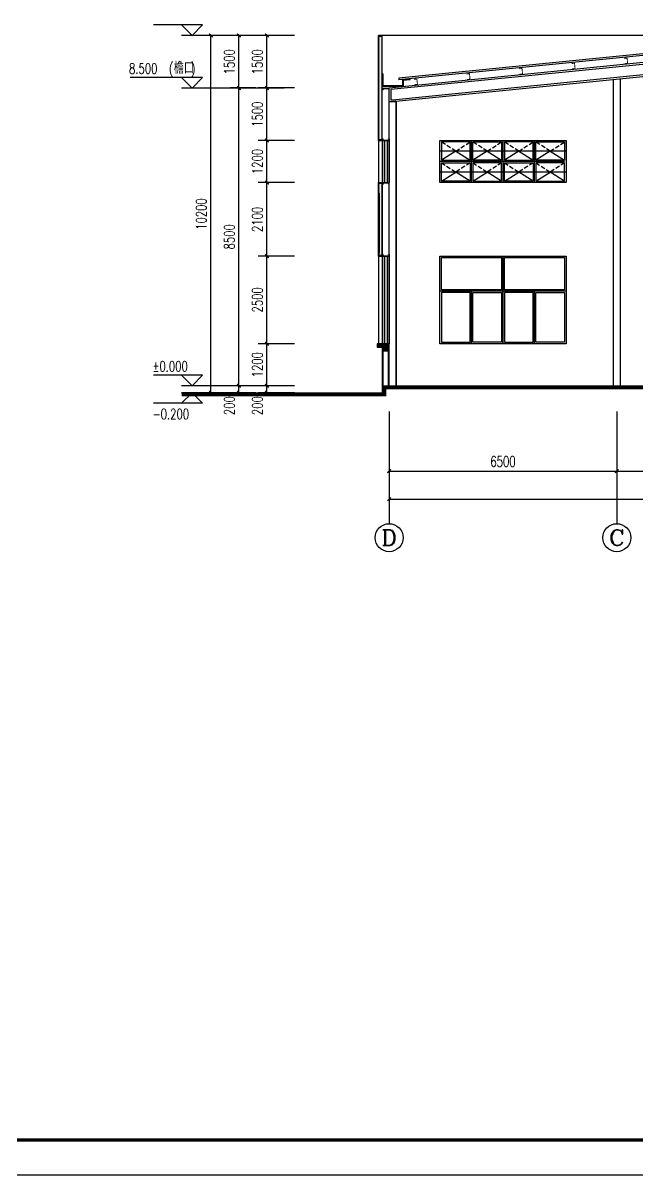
# Model space of a CAD drawing. Extents: x 4414382 to 4540065, y -615151 to -235742.
# Drawn here: x 4488417 to 4505945, y -611598 to -578710 of the extents above; entities that cross this region are included whole.
import ezdxf
from ezdxf.enums import TextEntityAlignment as Align

# ---------------------------------------------------------------- set-up
doc = ezdxf.new("R2010")
doc.units = 0
doc.header["$LTSCALE"] = 1000
doc.header["$MEASUREMENT"] = 0
doc.linetypes.add('DASH', pattern=[0.35, 0.25, -0.1])
doc.layers.get('0').update_dxf_attribs({"linetype": 'CONTINUOUS'})
doc.layers.get('Defpoints').update_dxf_attribs({"linetype": 'CONTINUOUS'})
doc.layers.add('_0', color=7, linetype='CONTINUOUS', lineweight=25)
for name, color, linetype in [('AXIS', 3, 'CONTINUOUS'), ('AXIS_TEXT', 7, 'CONTINUOUS'), ('DIM_ELEV', 3, 'CONTINUOUS'), ('PUB_DIM', 3, 'CONTINUOUS'), ('PUB_HATCH', 8, 'CONTINUOUS'), ('PUB_TEXT', 7, 'CONTINUOUS'), ('PUB_TITLE', 4, 'CONTINUOUS'), ('PUB_WALL', 9, 'CONTINUOUS'), ('STAIR', 5, 'CONTINUOUS'), ('WALL', 2, 'CONTINUOUS'), ('WINDOW', 4, 'CONTINUOUS'), ('剖面', 233, 'CONTINUOUS'), ('建筑外轮廓', 11, 'CONTINUOUS')]:
    doc.layers.add(name, color=color, linetype=linetype)
doc.styles.add('_TCH_AXIS', font='COMPLEX', dxfattribs={"bigfont": 'GBCBIG'})
doc.styles.add('_TCH_DIM', font='SIMPLEX', dxfattribs={"bigfont": 'GBCBIG'})
doc.styles.add('_TCH_DIM_T3', font='SIMPLEX', dxfattribs={"width": 0.705882, "bigfont": 'GBCBIG'})
doc.styles.add('COMPLEX', font='COMPLEX')
doc.dimstyles.new('_TCH_ARCH&&100', dxfattribs={"dimtxt": 297.5, "dimasz": 100, "dimexe": 250, "dimexo": 300, "dimgap": 126.25, "dimtad": 1, "dimdec": 0, "dimzin": 0, "dimdsep": 46, "dimtxsty": '_TCH_DIM_T3', "dimblk": 'ARCHTICK', "dimcen": 0.09, "dimclrt": 7, "dimazin": 2, "dimtfac": 1, "dimtdec": 0, "dimtix": 1, "dimtmove": 2, "dimatfit": 3, "dimfxl": 0, "dimtolj": 1, "dimtzin": 0, "dimarcsym": 0})

# ---------------------------------------------------------------- blocks, each defined once
blk = doc.blocks.new('_ArchTick')
at = {"color": 0, "linetype": 'ByBlock', "const_width": 0.4}
blk.add_lwpolyline([(-0.5, -0.5), (0.5, 0.5)], dxfattribs=at)
blk = doc.blocks.new('*D243')
at = {"layer": 'AXIS', "color": 0, "lineweight": -2}
for p, q in [((4505370, -590104), (4505370, -591754)), ((4512370, -590104), (4512370, -591754)), ((4505370, -591504), (4512370, -591504))]:
    blk.add_line(p, q, dxfattribs=at)
at = {"layer": 'Defpoints', "color": 0}
for p in [(4505370, -589804), (4512370, -589804), (4512370, -591504)]:
    blk.add_point(p, dxfattribs=at)
at = {"layer": 'AXIS', "color": 0, "lineweight": -2, "xscale": 100, "yscale": 100, "zscale": 100, "rotation": 180}
blk.add_blockref('_ArchTick', (4505370, -591504), dxfattribs=at)
at = {"layer": 'AXIS', "color": 0, "lineweight": -2, "xscale": 100, "yscale": 100, "zscale": 100}
blk.add_blockref('_ArchTick', (4512370, -591504), dxfattribs=at)
at = {"layer": 'AXIS', "color": 7, "insert": (4508870, -591229), "char_height": 297.5, "attachment_point": 5, "style": '_TCH_DIM_T3'}
blk.add_mtext('\\A1;7000', dxfattribs=at)
blk = doc.blocks.new('*D244')
at = {"layer": 'AXIS', "color": 0, "lineweight": -2}
for p, q in [((4498870, -590104), (4498870, -591754)), ((4505370, -590104), (4505370, -591754)), ((4498870, -591504), (4505370, -591504))]:
    blk.add_line(p, q, dxfattribs=at)
at = {"layer": 'Defpoints', "color": 0}
for p in [(4498870, -589804), (4505370, -589804), (4505370, -591504)]:
    blk.add_point(p, dxfattribs=at)
at = {"layer": 'AXIS', "color": 0, "lineweight": -2, "xscale": 100, "yscale": 100, "zscale": 100, "rotation": 180}
blk.add_blockref('_ArchTick', (4498870, -591504), dxfattribs=at)
at = {"layer": 'AXIS', "color": 0, "lineweight": -2, "xscale": 100, "yscale": 100, "zscale": 100}
blk.add_blockref('_ArchTick', (4505370, -591504), dxfattribs=at)
at = {"layer": 'AXIS', "color": 7, "insert": (4502120, -591229), "char_height": 297.5, "attachment_point": 5, "style": '_TCH_DIM_T3'}
blk.add_mtext('\\A1;6500', dxfattribs=at)
blk = doc.blocks.new('*D245')
at = {"layer": 'AXIS', "color": 0, "lineweight": -2}
for p, q in [((4498870, -590104), (4498870, -592554)), ((4518870, -590104), (4518870, -592554)), ((4498870, -592304), (4518870, -592304))]:
    blk.add_line(p, q, dxfattribs=at)
at = {"layer": 'Defpoints', "color": 0}
for p in [(4498870, -589804), (4518870, -589804), (4518870, -592304)]:
    blk.add_point(p, dxfattribs=at)
at = {"layer": 'AXIS', "color": 0, "lineweight": -2, "xscale": 100, "yscale": 100, "zscale": 100, "rotation": 180}
blk.add_blockref('_ArchTick', (4498870, -592304), dxfattribs=at)
at = {"layer": 'AXIS', "color": 0, "lineweight": -2, "xscale": 100, "yscale": 100, "zscale": 100}
blk.add_blockref('_ArchTick', (4518870, -592304), dxfattribs=at)
at = {"layer": 'AXIS', "color": 7, "insert": (4508870, -592029), "char_height": 297.5, "attachment_point": 5, "style": '_TCH_DIM_T3'}
blk.add_mtext('\\A1;20000', dxfattribs=at)
blk = doc.blocks.new('_AXISO')
blk.add_circle((0, 0), 0.5)
at = {"layer": 'AXIS_TEXT', "style": 'COMPLEX', "width": 1.041667}
blk.add_attdef('A', text='', height=0.56, dxfattribs=at).set_placement((-0.25, -0.28), (0.25, -0.28), align=Align.FIT)
blk = doc.blocks.new('*D246')
at = {"layer": 'Defpoints', "color": 0}
for p in [(4495381, -579065), (4496468, -579065), (4496468, -580565)]:
    blk.add_point(p, dxfattribs=at)
at = {"layer": 'PUB_DIM', "color": 0, "lineweight": -2}
for p, q in [((4496168, -579065), (4495131, -579065)), ((4495381, -580565), (4495381, -579065)), ((4496168, -580565), (4495131, -580565))]:
    blk.add_line(p, q, dxfattribs=at)
at = {"layer": 'PUB_DIM', "color": 0, "lineweight": -2, "xscale": 100, "yscale": 100, "zscale": 100}
for p, rotation in [((4495381, -579065), 90), ((4495381, -580565), 270)]:
    blk.add_blockref('_ArchTick', p, dxfattribs=dict(at, rotation=rotation))
at = {"layer": 'PUB_DIM', "color": 7, "insert": (4495106, -579815), "char_height": 297.5, "attachment_point": 5, "rotation": 90, "style": '_TCH_DIM_T3'}
blk.add_mtext('\\A1;1500', dxfattribs=at)
blk = doc.blocks.new('*D247')
at = {"layer": 'Defpoints', "color": 0}
for p in [(4495381, -580565), (4496468, -580565), (4496468, -582065)]:
    blk.add_point(p, dxfattribs=at)
at = {"layer": 'PUB_DIM', "color": 0, "lineweight": -2}
for p, q in [((4496168, -580565), (4495131, -580565)), ((4495381, -582065), (4495381, -580565)), ((4496168, -582065), (4495131, -582065))]:
    blk.add_line(p, q, dxfattribs=at)
at = {"layer": 'PUB_DIM', "color": 0, "lineweight": -2, "xscale": 100, "yscale": 100, "zscale": 100}
for p, rotation in [((4495381, -580565), 90), ((4495381, -582065), 270)]:
    blk.add_blockref('_ArchTick', p, dxfattribs=dict(at, rotation=rotation))
at = {"layer": 'PUB_DIM', "color": 7, "insert": (4495106, -581315), "char_height": 297.5, "attachment_point": 5, "rotation": 90, "style": '_TCH_DIM_T3'}
blk.add_mtext('\\A1;1500', dxfattribs=at)
blk = doc.blocks.new('*D248')
at = {"layer": 'Defpoints', "color": 0}
for p in [(4495381, -582065), (4496468, -582065), (4496468, -583265)]:
    blk.add_point(p, dxfattribs=at)
at = {"layer": 'PUB_DIM', "color": 0, "lineweight": -2}
for p, q in [((4496168, -582065), (4495131, -582065)), ((4495381, -583265), (4495381, -582065)), ((4496168, -583265), (4495131, -583265))]:
    blk.add_line(p, q, dxfattribs=at)
at = {"layer": 'PUB_DIM', "color": 0, "lineweight": -2, "xscale": 100, "yscale": 100, "zscale": 100}
for p, rotation in [((4495381, -582065), 90), ((4495381, -583265), 270)]:
    blk.add_blockref('_ArchTick', p, dxfattribs=dict(at, rotation=rotation))
at = {"layer": 'PUB_DIM', "color": 7, "insert": (4495106, -582665), "char_height": 297.5, "attachment_point": 5, "rotation": 90, "style": '_TCH_DIM_T3'}
blk.add_mtext('\\A1;1200', dxfattribs=at)
blk = doc.blocks.new('*D249')
at = {"layer": 'Defpoints', "color": 0}
for p in [(4495381, -583265), (4496468, -583265), (4496468, -585365)]:
    blk.add_point(p, dxfattribs=at)
at = {"layer": 'PUB_DIM', "color": 0, "lineweight": -2}
for p, q in [((4496168, -583265), (4495131, -583265)), ((4495381, -585365), (4495381, -583265)), ((4496168, -585365), (4495131, -585365))]:
    blk.add_line(p, q, dxfattribs=at)
at = {"layer": 'PUB_DIM', "color": 0, "lineweight": -2, "xscale": 100, "yscale": 100, "zscale": 100}
for p, rotation in [((4495381, -583265), 90), ((4495381, -585365), 270)]:
    blk.add_blockref('_ArchTick', p, dxfattribs=dict(at, rotation=rotation))
at = {"layer": 'PUB_DIM', "color": 7, "insert": (4495106, -584315), "char_height": 297.5, "attachment_point": 5, "rotation": 90, "style": '_TCH_DIM_T3'}
blk.add_mtext('\\A1;2100', dxfattribs=at)
blk = doc.blocks.new('*D250')
at = {"layer": 'Defpoints', "color": 0}
for p in [(4495381, -585365), (4496468, -585365), (4496468, -587865)]:
    blk.add_point(p, dxfattribs=at)
at = {"layer": 'PUB_DIM', "color": 0, "lineweight": -2}
for p, q in [((4496168, -585365), (4495131, -585365)), ((4495381, -587865), (4495381, -585365)), ((4496168, -587865), (4495131, -587865))]:
    blk.add_line(p, q, dxfattribs=at)
at = {"layer": 'PUB_DIM', "color": 0, "lineweight": -2, "xscale": 100, "yscale": 100, "zscale": 100}
for p, rotation in [((4495381, -585365), 90), ((4495381, -587865), 270)]:
    blk.add_blockref('_ArchTick', p, dxfattribs=dict(at, rotation=rotation))
at = {"layer": 'PUB_DIM', "color": 7, "insert": (4495106, -586615), "char_height": 297.5, "attachment_point": 5, "rotation": 90, "style": '_TCH_DIM_T3'}
blk.add_mtext('\\A1;2500', dxfattribs=at)
blk = doc.blocks.new('*D251')
at = {"layer": 'Defpoints', "color": 0}
for p in [(4495381, -587865), (4496468, -587865), (4496468, -589065)]:
    blk.add_point(p, dxfattribs=at)
at = {"layer": 'PUB_DIM', "color": 0, "lineweight": -2}
for p, q in [((4496168, -587865), (4495131, -587865)), ((4495381, -589065), (4495381, -587865)), ((4496168, -589065), (4495131, -589065))]:
    blk.add_line(p, q, dxfattribs=at)
at = {"layer": 'PUB_DIM', "color": 0, "lineweight": -2, "xscale": 100, "yscale": 100, "zscale": 100}
for p, rotation in [((4495381, -587865), 90), ((4495381, -589065), 270)]:
    blk.add_blockref('_ArchTick', p, dxfattribs=dict(at, rotation=rotation))
at = {"layer": 'PUB_DIM', "color": 7, "insert": (4495106, -588465), "char_height": 297.5, "attachment_point": 5, "rotation": 90, "style": '_TCH_DIM_T3'}
blk.add_mtext('\\A1;1200', dxfattribs=at)
blk = doc.blocks.new('*D252')
at = {"layer": 'Defpoints', "color": 0}
for p in [(4495381, -589065), (4496468, -589065), (4496468, -589265)]:
    blk.add_point(p, dxfattribs=at)
at = {"layer": 'PUB_DIM', "color": 0, "lineweight": -2}
for p, q in [((4495381, -589065), (4495381, -588965)), ((4496168, -589065), (4495131, -589065)), ((4496168, -589265), (4495131, -589265)), ((4495381, -589265), (4495381, -589065)), ((4495381, -589265), (4495381, -589365))]:
    blk.add_line(p, q, dxfattribs=at)
at = {"layer": 'PUB_DIM', "color": 0, "lineweight": -2, "xscale": 100, "yscale": 100, "zscale": 100}
for p, rotation in [((4495381, -589065), 270), ((4495381, -589265), 90)]:
    blk.add_blockref('_ArchTick', p, dxfattribs=dict(at, rotation=rotation))
at = {"layer": 'PUB_DIM', "color": 7, "insert": (4495106, -589635), "char_height": 297.5, "attachment_point": 5, "rotation": 90, "style": '_TCH_DIM_T3'}
blk.add_mtext('\\A1;200', dxfattribs=at)
blk = doc.blocks.new('*D253')
at = {"layer": 'Defpoints', "color": 0}
for p in [(4493781, -579065), (4495368, -579065), (4495368, -589265)]:
    blk.add_point(p, dxfattribs=at)
at = {"layer": 'PUB_DIM', "color": 0, "lineweight": -2}
for p, q in [((4495068, -579065), (4493531, -579065)), ((4493781, -589265), (4493781, -579065)), ((4495068, -589265), (4493531, -589265))]:
    blk.add_line(p, q, dxfattribs=at)
at = {"layer": 'PUB_DIM', "color": 0, "lineweight": -2, "xscale": 100, "yscale": 100, "zscale": 100}
for p, rotation in [((4493781, -579065), 90), ((4493781, -589265), 270)]:
    blk.add_blockref('_ArchTick', p, dxfattribs=dict(at, rotation=rotation))
at = {"layer": 'PUB_DIM', "color": 7, "insert": (4493506, -584165), "char_height": 297.5, "attachment_point": 5, "rotation": 90, "style": '_TCH_DIM_T3'}
blk.add_mtext('\\A1;10200', dxfattribs=at)
blk = doc.blocks.new('*D254')
at = {"layer": 'Defpoints', "color": 0}
for p in [(4494581, -579065), (4495368, -579065), (4495368, -580565)]:
    blk.add_point(p, dxfattribs=at)
at = {"layer": 'PUB_DIM', "color": 0, "lineweight": -2}
for p, q in [((4495068, -579065), (4494331, -579065)), ((4494581, -580565), (4494581, -579065)), ((4495068, -580565), (4494331, -580565))]:
    blk.add_line(p, q, dxfattribs=at)
at = {"layer": 'PUB_DIM', "color": 0, "lineweight": -2, "xscale": 100, "yscale": 100, "zscale": 100}
for p, rotation in [((4494581, -579065), 90), ((4494581, -580565), 270)]:
    blk.add_blockref('_ArchTick', p, dxfattribs=dict(at, rotation=rotation))
at = {"layer": 'PUB_DIM', "color": 7, "insert": (4494306, -579815), "char_height": 297.5, "attachment_point": 5, "rotation": 90, "style": '_TCH_DIM_T3'}
blk.add_mtext('\\A1;1500', dxfattribs=at)
blk = doc.blocks.new('*D255')
at = {"layer": 'Defpoints', "color": 0}
for p in [(4494581, -580565), (4495368, -580565), (4495368, -589065)]:
    blk.add_point(p, dxfattribs=at)
at = {"layer": 'PUB_DIM', "color": 0, "lineweight": -2}
for p, q in [((4495068, -580565), (4494331, -580565)), ((4494581, -589065), (4494581, -580565)), ((4495068, -589065), (4494331, -589065))]:
    blk.add_line(p, q, dxfattribs=at)
at = {"layer": 'PUB_DIM', "color": 0, "lineweight": -2, "xscale": 100, "yscale": 100, "zscale": 100}
for p, rotation in [((4494581, -580565), 90), ((4494581, -589065), 270)]:
    blk.add_blockref('_ArchTick', p, dxfattribs=dict(at, rotation=rotation))
at = {"layer": 'PUB_DIM', "color": 7, "insert": (4494306, -584815), "char_height": 297.5, "attachment_point": 5, "rotation": 90, "style": '_TCH_DIM_T3'}
blk.add_mtext('\\A1;8500', dxfattribs=at)
blk = doc.blocks.new('*D256')
at = {"layer": 'Defpoints', "color": 0}
for p in [(4494581, -589065), (4495368, -589065), (4495368, -589265)]:
    blk.add_point(p, dxfattribs=at)
at = {"layer": 'PUB_DIM', "color": 0, "lineweight": -2}
for p, q in [((4494581, -589065), (4494581, -588965)), ((4495068, -589065), (4494331, -589065)), ((4495068, -589265), (4494331, -589265)), ((4494581, -589265), (4494581, -589065)), ((4494581, -589265), (4494581, -589365))]:
    blk.add_line(p, q, dxfattribs=at)
at = {"layer": 'PUB_DIM', "color": 0, "lineweight": -2, "xscale": 100, "yscale": 100, "zscale": 100}
for p, rotation in [((4494581, -589065), 270), ((4494581, -589265), 90)]:
    blk.add_blockref('_ArchTick', p, dxfattribs=dict(at, rotation=rotation))
at = {"layer": 'PUB_DIM', "color": 7, "insert": (4494306, -589635), "char_height": 297.5, "attachment_point": 5, "rotation": 90, "style": '_TCH_DIM_T3'}
blk.add_mtext('\\A1;200', dxfattribs=at)
blk = doc.blocks.new('A$C41676D77')
for p, q in [((0, 45), (0, 0)), ((10, 45), (0, 45)), ((10, 45), (20, 45)), ((10, 35), (10, 10)), ((10, 35), (20, 35)), ((180, 10), (10, 10)), ((20, 35), (20, 45)), ((180, 45), (170, 45)), ((170, 35), (170, 45)), ((180, 35), (170, 35)), ((190, 45), (180, 45)), ((180, 35), (180, 10)), ((190, 45), (190, 0)), ((190, 0), (0, 0))]:
    blk.add_line(p, q)
blk = doc.blocks.new('C-3015')
at = {"layer": 'PUB_HATCH', "linetype": 'DASH', "ltscale": 0.5}
for p, q in [((733687, 126065), (733277, 126325)), ((733687, 126065), (734097, 126325)), ((734587, 126065), (734177, 126325)), ((734587, 126065), (734997, 126325)), ((735487, 126065), (735077, 126325)), ((735487, 126065), (735897, 126325)), ((736387, 126065), (735977, 126325)), ((736387, 126065), (736797, 126325)), ((733277, 125725), (733687, 125465)), ((734097, 125725), (733687, 125465)), ((734177, 125725), (734587, 125465)), ((734997, 125725), (734587, 125465)), ((735077, 125725), (735487, 125465)), ((735897, 125725), (735487, 125465)), ((735977, 125725), (736387, 125465)), ((736797, 125725), (736387, 125465))]:
    blk.add_line(p, q, dxfattribs=at)
at = {"layer": 'PUB_HATCH'}
for p, q in [((736837, 126065), (733237, 126065)), ((733687, 126065), (733277, 125805)), ((733687, 126065), (734097, 125805)), ((734587, 126065), (734177, 125805)), ((734587, 126065), (734997, 125805)), ((735487, 126065), (735077, 125805)), ((735487, 126065), (735897, 125805)), ((736387, 126065), (735977, 125805)), ((736387, 126065), (736797, 125805)), ((736837, 125465), (733237, 125465)), ((733277, 125205), (733687, 125465)), ((734097, 125205), (733687, 125465)), ((734177, 125205), (734587, 125465)), ((734997, 125205), (734587, 125465)), ((735077, 125205), (735487, 125465)), ((735897, 125205), (735487, 125465)), ((735977, 125205), (736387, 125465)), ((736797, 125205), (736387, 125465))]:
    blk.add_line(p, q, dxfattribs=at)
at = {"layer": 'WINDOW', "color": 160}
for p, q in [((734137, 125165), (734137, 126365)), ((735037, 125165), (735037, 126365)), ((735937, 125165), (735937, 126365)), ((736797, 125765), (733237, 125765))]:
    blk.add_line(p, q, dxfattribs=at)
for points in [[(733237, 126365), (736837, 126365), (736837, 125165), (733237, 125165)], [(734097, 126325), (733277, 126325), (733277, 125805), (734097, 125805)], [(734177, 126325), (734997, 126325), (734997, 125805), (734177, 125805)], [(735897, 126325), (735077, 126325), (735077, 125805), (735897, 125805)], [(735977, 126325), (736797, 126325), (736797, 125805), (735977, 125805)], [(734097, 125205), (733277, 125205), (733277, 125725), (734097, 125725)], [(734177, 125205), (734997, 125205), (734997, 125725), (734177, 125725)], [(735897, 125205), (735077, 125205), (735077, 125725), (735897, 125725)], [(735977, 125205), (736797, 125205), (736797, 125725), (735977, 125725)]]:
    blk.add_lwpolyline(points, close=True, dxfattribs=at)

msp = doc.modelspace()

# ---------------------------------------------------------------- hatches: boundary and pattern name
for points in [[(4505652.9, -579732.1, 0.4142136), (4505642, -579723.1), (4505587.2, -579728.1, -0.4142136), (4505576.4, -579719.1), (4505575.9, -579714.1, -0.4142136), (4505585, -579703.2), (4505664.6, -579695.9, -0.4142136), (4505675.5, -579704.9), (4505690.1, -579864.3, -0.4142136), (4505681.1, -579875.1), (4505601.4, -579882.5, -0.4142136), (4505590.5, -579873.4), (4505590.1, -579868.4, -0.4142136), (4505599.1, -579857.6), (4505653.9, -579852.5, 0.4142136), (4505662.9, -579841.7)], [(4502652.9, -580032.1, 0.4142136), (4502642, -580023.1), (4502587.2, -580028.1, -0.4142136), (4502576.4, -580019.1), (4502575.9, -580014.1, -0.4142136), (4502585, -580003.2), (4502664.6, -579995.9, -0.4142136), (4502675.5, -580004.9), (4502690.1, -580164.3, -0.4142136), (4502681.1, -580175.1), (4502601.4, -580182.5, -0.4142136), (4502590.5, -580173.4), (4502590.1, -580168.4, -0.4142136), (4502599.1, -580157.6), (4502653.9, -580152.5, 0.4142136), (4502662.9, -580141.7)], [(4504152.9, -579882.1, 0.4142136), (4504142, -579873.1), (4504087.2, -579878.1, -0.4142136), (4504076.4, -579869.1), (4504075.9, -579864.1, -0.4142136), (4504085, -579853.2), (4504164.6, -579845.9, -0.4142136), (4504175.5, -579854.9), (4504190.1, -580014.3, -0.4142136), (4504181.1, -580025.1), (4504101.4, -580032.5, -0.4142136), (4504090.5, -580023.4), (4504090.1, -580018.4, -0.4142136), (4504099.1, -580007.6), (4504153.9, -580002.5, 0.4142136), (4504162.9, -579991.7)], [(4499652.9, -580332.1, 0.4142136), (4499642, -580323.1), (4499587.2, -580328.1, -0.4142136), (4499576.4, -580319.1), (4499575.9, -580314.1, -0.4142136), (4499585, -580303.2), (4499664.6, -580295.9, -0.4142136), (4499675.5, -580304.9), (4499690.1, -580464.3, -0.4142136), (4499681.1, -580475.1), (4499601.4, -580482.5, -0.4142136), (4499590.5, -580473.4), (4499590.1, -580468.4, -0.4142136), (4499599.1, -580457.6), (4499653.9, -580452.5, 0.4142136), (4499662.9, -580441.7)], [(4501152.9, -580182.1, 0.4142136), (4501142, -580173.1), (4501087.2, -580178.1, -0.4142136), (4501076.4, -580169.1), (4501075.9, -580164.1, -0.4142136), (4501085, -580153.2), (4501164.6, -580145.9, -0.4142136), (4501175.5, -580154.9), (4501190.1, -580314.3, -0.4142136), (4501181.1, -580325.1), (4501101.4, -580332.5, -0.4142136), (4501090.5, -580323.4), (4501090.1, -580318.4, -0.4142136), (4501099.1, -580307.6), (4501153.9, -580302.5, 0.4142136), (4501162.9, -580291.7)], [(4498870, -587865.4), (4498870, -588065.4), (4498670, -588065.4), (4498670, -587965.4), (4498530, -587965.4), (4498530, -587865.4)]]:
    msp.add_hatch(color=256).paths.add_polyline_path(points)
at = {"layer": 'PUB_WALL'}
for points in [[(4498570, -582065.4), (4498570, -579064.9), (4498610, -579064.9), (4498610, -582065.4)], [(4498570, -579064.9), (4498670, -579064.9), (4498670, -579104.9), (4498570, -579104.9)], [(4498670, -582065.4), (4498670, -579064.9), (4498630, -579064.9), (4498630, -582065.4)], [(4498570, -582065.4), (4498670, -582065.4), (4498670, -582025.4), (4498570, -582025.4)], [(4498570, -585365.4), (4498569.6, -583265.4), (4498609.6, -583265.4), (4498610, -585365.4)], [(4498569.6, -583265.4), (4498669.6, -583265.4), (4498669.6, -583305.4), (4498569.6, -583305.4)], [(4498670, -585365.4), (4498669.6, -583265.4), (4498629.6, -583265.4), (4498630, -585365.4)], [(4498570, -585365.4), (4498670, -585365.4), (4498670, -585325.4), (4498570, -585325.4)]]:
    msp.add_hatch(color=256, dxfattribs=at).paths.add_polyline_path(points)

# ---------------------------------------------------------------- linework, layer by layer
for p, q in [((4498580, -582065.4), (4498580, -582039.1)), ((4498580, -582065.4), (4498580, -582039.1)), ((4498580.4, -584739.1), (4498580.4, -583565.4)), ((4498580.4, -584739.1), (4498580.4, -583565.4)), ((4498870.4, -587865.4), (4498870.4, -585365.4)), ((4498580, -587865.4), (4498580, -587885.4)), ((4498580, -587865.4), (4498580, -587885.4))]:
    msp.add_line(p, q)
for points in [[(4498530, -587865.4), (4498530, -587965.4), (4498670, -587965.4), (4498670, -588065.4), (4498870, -588065.4), (4498870, -587865.4), (4498530, -587865.4)], [(4498530, -587865.4), (4498530, -587965.4), (4498670, -587965.4), (4498670, -588065.4), (4498870, -588065.4), (4498870, -587865.4), (4498530, -587865.4)], [(4492942, -589265.4), (4498690, -589265.4), (4498690, -589065.4), (4508870, -589065.4)]]:
    msp.add_lwpolyline(points)
at = {"const_width": 100}
msp.add_lwpolyline([(4492942, -589315.4), (4498740, -589315.4), (4498740, -589115.4), (4508870, -589115.4)], dxfattribs=at)
at = {"layer": '_0'}
for points in [[(4498570, -579062.9), (4498570, -587865.4)], [(4505270, -580327.4), (4505270, -589065.4)], [(4505470, -580307.4), (4505470, -589065.4)], [(4498670, -582065.4), (4498670, -587865.4)]]:
    msp.add_lwpolyline(points, dxfattribs=at)
at = {"layer": 'AXIS', "color": 0}
for p, q in [((4498870, -589803.7), (4498870, -593003.7)), ((4505370, -589803.7), (4505370, -593003.7))]:
    msp.add_line(p, q, dxfattribs=at)
at = {"layer": 'DIM_ELEV'}
for p, q in [((4493542, -578762.9), (4492143, -578762.9)), ((4493242, -579062.9), (4492942, -578762.9)), ((4493242, -579062.9), (4493542, -578762.9)), ((4493942, -579062.9), (4492942, -579062.9)), ((4493542, -580265.4), (4491473, -580265.4)), ((4493242, -580565.4), (4492942, -580265.4)), ((4493242, -580565.4), (4493542, -580265.4)), ((4493942, -580565.4), (4492942, -580565.4)), ((4493542, -588765.4), (4492143, -588765.4)), ((4493242, -589065.4), (4492942, -588765.4)), ((4493242, -589065.4), (4493542, -588765.4)), ((4494370.6, -589065.4), (4492942, -589065.4)), ((4493242, -589265.4), (4492942, -589565.4)), ((4493942, -589265.4), (4492942, -589265.4)), ((4493242, -589265.4), (4493542, -589565.4)), ((4493542, -589565.4), (4492143, -589565.4))]:
    msp.add_line(p, q, dxfattribs=at)
at = {"layer": 'PUB_DIM'}
for p, q in [((4495868.5, -579064.9), (4492942, -579064.9)), ((4495868.5, -580565.4), (4492942, -580565.4)), ((4495868.5, -589065.4), (4492942, -589065.4))]:
    msp.add_line(p, q, dxfattribs=at)
at = {"layer": 'PUB_TITLE', "color": 4}
msp.add_lwpolyline([(4447962.2, -611597.6), (4532062.2, -611597.6), (4532062.2, -552197.6), (4447962.2, -552197.6)], close=True, dxfattribs=at)
at = {"layer": 'PUB_TITLE', "color": 4, "const_width": 100}
msp.add_lwpolyline([(4450462.2, -610597.6), (4531062.2, -610597.6), (4531062.2, -553197.6), (4450462.2, -553197.6)], close=True, dxfattribs=at)
at = {"layer": 'STAIR', "color": 5}
for p, q in [((4508870, -579064.9), (4498570, -579064.9)), ((4508870, -579314.1), (4499150, -580286.1)), ((4508870, -579364.4), (4499150, -580336.4)), ((4508870, -579565.4), (4498870, -580565.4)), ((4508870, -579615.6), (4498920, -580610.6)), ((4508870, -579917.1), (4499060.4, -580898.1)), ((4508870, -579967.4), (4499062.9, -580948.1)), ((4499150, -580286.1), (4499150, -580336.4)), ((4498920, -580610.6), (4498920, -580898.1)), ((4498920, -580610.6), (4498920, -580887.1)), ((4498869.5, -580948.1), (4499062.9, -580948.1)), ((4498919.5, -580898.1), (4499060.4, -580898.1))]:
    msp.add_line(p, q, dxfattribs=at)
for points in [[(4499060.4, -580948.1), (4499060.4, -589065.4)], [(4499070, -580947.4), (4499070, -589065.4)]]:
    msp.add_lwpolyline(points, dxfattribs=at)
at = {"layer": 'WALL'}
for p, q in [((4498570, -582065.4), (4498570, -579064.9)), ((4498570, -579064.9), (4498670, -579064.9)), ((4498670, -582065.4), (4498670, -579064.9)), ((4498570, -582065.4), (4498670, -582065.4)), ((4498680, -582065.4), (4498570, -582065.4)), ((4498680, -582065.4), (4498580, -582065.4)), ((4498570, -585365.4), (4498569.6, -583265.4)), ((4498569.6, -583265.4), (4498669.6, -583265.4)), ((4498670, -585365.4), (4498669.6, -583265.4)), ((4498580.4, -585365.4), (4498580.4, -583565.4)), ((4498580.4, -585365.4), (4498580.4, -583565.4)), ((4498570, -585365.4), (4498670, -585365.4)), ((4498680, -587865.4), (4498580, -587865.4)), ((4498680, -587865.4), (4498580, -587865.4))]:
    msp.add_line(p, q, dxfattribs=at)
at = {"layer": 'WALL', "const_width": 40}
msp.add_lwpolyline([(4498850, -589065.4), (4498850, -587885.4), (4498550, -587885.4), (4498550, -587945.4), (4498690, -587945.4), (4498690, -589265.4)], dxfattribs=at)
msp.add_lwpolyline([(4498850, -589065.4), (4498850, -587885.4), (4498550, -587885.4), (4498550, -587945.4), (4498690, -587945.4), (4498690, -589265.4)], dxfattribs=at)
at = {"layer": 'WALL'}
msp.add_lwpolyline([(4498870, -589065.4), (4498870, -587865.4), (4498530, -587865.4), (4498530, -587965.4), (4498670, -587965.4), (4498670, -589265.4)], dxfattribs=at)
msp.add_lwpolyline([(4498870, -589065.4), (4498870, -587865.4), (4498530, -587865.4), (4498530, -587965.4), (4498670, -587965.4), (4498670, -589265.4)], dxfattribs=at)
at = {"layer": 'WINDOW'}
for p, q in [((4498680, -582065.4), (4498680, -583265.4)), ((4498680, -582065.4), (4498680, -583265.4)), ((4498740, -582065.4), (4498740, -583265.4)), ((4498740, -582065.4), (4498740, -583265.4)), ((4498810, -582065.4), (4498810, -583265.4)), ((4498810, -582065.4), (4498810, -583265.4)), ((4498869.6, -582065.4), (4498869.6, -583265.4)), ((4498680.4, -585365.4), (4498680.4, -587865.4)), ((4498740.4, -585365.4), (4498740.4, -587865.4)), ((4498810.4, -585365.4), (4498810.4, -587865.4)), ((4498870, -585365.4), (4498870, -587865.4))]:
    msp.add_line(p, q, dxfattribs=at)
at = {"layer": 'WINDOW', "color": 160}
for p, q in [((4502120, -586365.4), (4500320, -586365.4)), ((4501220, -587865.4), (4501220, -586365.4)), ((4503920, -586365.4), (4502120, -586365.4)), ((4503020, -587865.4), (4503020, -586365.4))]:
    msp.add_line(p, q, dxfattribs=at)
for points in [[(4500320, -585365.4), (4502120, -585365.4), (4502120, -587865.4), (4500320, -587865.4)], [(4502120, -585365.4), (4503920, -585365.4), (4503920, -587865.4), (4502120, -587865.4)], [(4500360, -585405.4), (4502080, -585405.4), (4502080, -586325.4), (4500360, -586325.4)], [(4502160, -585405.4), (4503880, -585405.4), (4503880, -586325.4), (4502160, -586325.4)], [(4501180, -586405.4), (4500360, -586405.4), (4500360, -587825.4), (4501180, -587825.4)], [(4501260, -586405.4), (4502080, -586405.4), (4502080, -587825.4), (4501260, -587825.4)], [(4502980, -586405.4), (4502160, -586405.4), (4502160, -587825.4), (4502980, -587825.4)], [(4503060, -586405.4), (4503880, -586405.4), (4503880, -587825.4), (4503060, -587825.4)]]:
    msp.add_lwpolyline(points, close=True, dxfattribs=at)
at = {"layer": '剖面'}
for p, q in [((4498670, -580160.4), (4498670, -580525.6)), ((4498690, -580160.4), (4498670, -580160.4)), ((4498670, -580160.4), (4498670, -580525.6)), ((4498690, -580160.4), (4498670, -580160.4)), ((4498690, -580160.4), (4498690, -580505.6)), ((4498690, -580160.4), (4498690, -580505.6)), ((4499250, -580327.2), (4499469.4, -580305.2)), ((4499250, -580327.2), (4499469.4, -580305.2)), ((4499250, -580327.2), (4499250, -580505.6)), ((4499250, -580327.2), (4499250, -580505.6)), ((4499270, -580345.3), (4499471.4, -580325.1)), ((4499270, -580345.3), (4499471.4, -580325.1)), ((4499270, -580345.3), (4499270, -580525.6)), ((4499270, -580345.3), (4499270, -580525.6)), ((4499471.4, -580325.1), (4499469.4, -580305.2)), ((4499471.4, -580325.1), (4499469.4, -580305.2)), ((4499270, -580525.6), (4498670, -580525.6)), ((4499270, -580525.6), (4498670, -580525.6)), ((4499250, -580505.6), (4498690, -580505.6)), ((4499250, -580505.6), (4498690, -580505.6))]:
    msp.add_line(p, q, dxfattribs=at)
at = {"layer": '建筑外轮廓', "color": 11}
for points in [[(4498870.4, -587865.4), (4498870, -580565.4)], [(4498870, -580965.9), (4498870, -580565.4)], [(4498581.1, -583565.4), (4498581.1, -585265.4)], [(4498581.1, -583565.4), (4498581.1, -585265.4)]]:
    msp.add_lwpolyline(points, dxfattribs=at)

# ---------------------------------------------------------------- block references
at = {"rotation": 180}
for p in [(4498870, -580565.4), (4498870, -580565.4), (4498869.6, -583265.4)]:
    msp.add_blockref('A$C41676D77', p, dxfattribs=at)
at = {"xscale": -1}
for p in [(4498869.6, -582065.4), (4498870, -582065.4), (4498870, -585365.4), (4498870, -585365.4)]:
    msp.add_blockref('A$C41676D77', p, dxfattribs=at)
msp.add_blockref('C-3015', (3767083.4, -708430))
at = {"layer": 'AXIS', "color": 0}
ref = msp.add_blockref('_AXISO', (4498870, -593403.7), dxfattribs=dict(at, xscale=800, yscale=800, zscale=800))
ref.add_attrib('A', 'D', dxfattribs={"layer": 'AXIS_TEXT', "color": 0, "height": 452.5, "style": '_TCH_AXIS', "width": 1.235294}).set_placement((4498643.7, -593630), (4499096.3, -593630), align=Align.FIT)
ref = msp.add_blockref('_AXISO', (4505370, -593403.7), dxfattribs=dict(at, xscale=800, yscale=800, zscale=800))
ref.add_attrib('A', 'C', dxfattribs={"layer": 'AXIS_TEXT', "color": 0, "height": 452.5, "style": '_TCH_AXIS', "width": 1.4}).set_placement((4505143.7, -593630), (4505596.3, -593630), align=Align.FIT)

# ---------------------------------------------------------------- texts
at = {"layer": 'PUB_TEXT', "style": '_TCH_DIM'}
msp.add_text('檐口', height=337.59, dxfattribs=at).set_placement((4492721, -580160.4))
at = {"layer": 'PUB_TEXT', "style": '_TCH_DIM', "width": 0.705882}
for s, p in [('8.500', (4491443, -580160.4)), ('(', (4492581, -580160.4)), (')', (4493212.5, -580160.4)), ('%%P0.000', (4492113, -588660.4)), ('-0.200', (4492113, -590020.4))]:
    msp.add_text(s, height=297.5, dxfattribs=at).set_placement(p)

# ---------------------------------------------------------------- dimensions: what is measured, and where the dimension line sits
at = {"layer": 'AXIS', "color": 0}
for p1, p2, distance, picture, middle in [((4498870, -589803.7), (4505370, -589803.7), -1700, '*D244', (4502120, -591228.7)), ((4498870, -589803.7), (4518870, -589803.7), -2500, '*D245', (4508870, -592028.7)), ((4505370, -589803.7), (4512370, -589803.7), -1700, '*D243', (4508870, -591228.7))]:
    dim = msp.add_aligned_dim(p1=p1, p2=p2, distance=distance, dimstyle='_TCH_ARCH&&100', dxfattribs=at)
    dim.commit()
    dim.dimension.update_dxf_attribs({"geometry": picture, "text_midpoint": middle})
at = {"layer": 'PUB_DIM'}
for p1, p2, distance, picture, middle in [((4495368.4782, -589265.3652), (4495368.4782, -579064.8714), 1587.7287, '*D253', (4493505.7496, -584165.1183)), ((4495368.4782, -580565.3652), (4495368.4782, -579064.8714), 787.7287, '*D254', (4494305.7496, -579815.1183)), ((4496468.4782, -580565.3652), (4496468.4782, -579064.8714), 1087.7287, '*D246', (4495105.7496, -579815.1183)), ((4495368.5, -589065.4), (4495368.5, -580565.4), 787.7, '*D255', (4494305.7, -584815.4)), ((4496468.5, -582065.4), (4496468.5, -580565.4), 1087.7, '*D247', (4495105.7, -581315.4)), ((4496468.5, -583265.5), (4496468.5, -582065.4), 1087.7, '*D248', (4495105.7, -582665.4)), ((4496468.5, -585365.5), (4496468.5, -583265.5), 1087.7, '*D249', (4495105.7, -584315.5)), ((4496468.5, -587865.4), (4496468.5, -585365.5), 1087.7, '*D250', (4495105.7, -586615.4)), ((4496468.5, -589065.4), (4496468.5, -587865.4), 1087.7, '*D251', (4495105.7, -588465.4))]:
    dim = msp.add_aligned_dim(p1=p1, p2=p2, distance=distance, dimstyle='_TCH_ARCH&&100', dxfattribs=at)
    dim.commit()
    dim.dimension.update_dxf_attribs({"geometry": picture, "text_midpoint": middle})
for base, p1, p2, picture, middle in [((4494580.7, -589065.4), (4495368.5, -589265.4), (4495368.5, -589065.4), '*D256', (4494305.7, -589635.4)), ((4495380.7, -589065.4), (4496468.5, -589265.4), (4496468.5, -589065.4), '*D252', (4495105.7, -589635.4))]:
    dim = msp.add_linear_dim(base=base, p1=p1, p2=p2, angle=90, dimstyle='_TCH_ARCH&&100', dxfattribs=at)
    dim.commit()
    dim.dimension.update_dxf_attribs({"geometry": picture, "text_midpoint": middle, "dimtype": 129})

doc.saveas('drawing.dxf')
